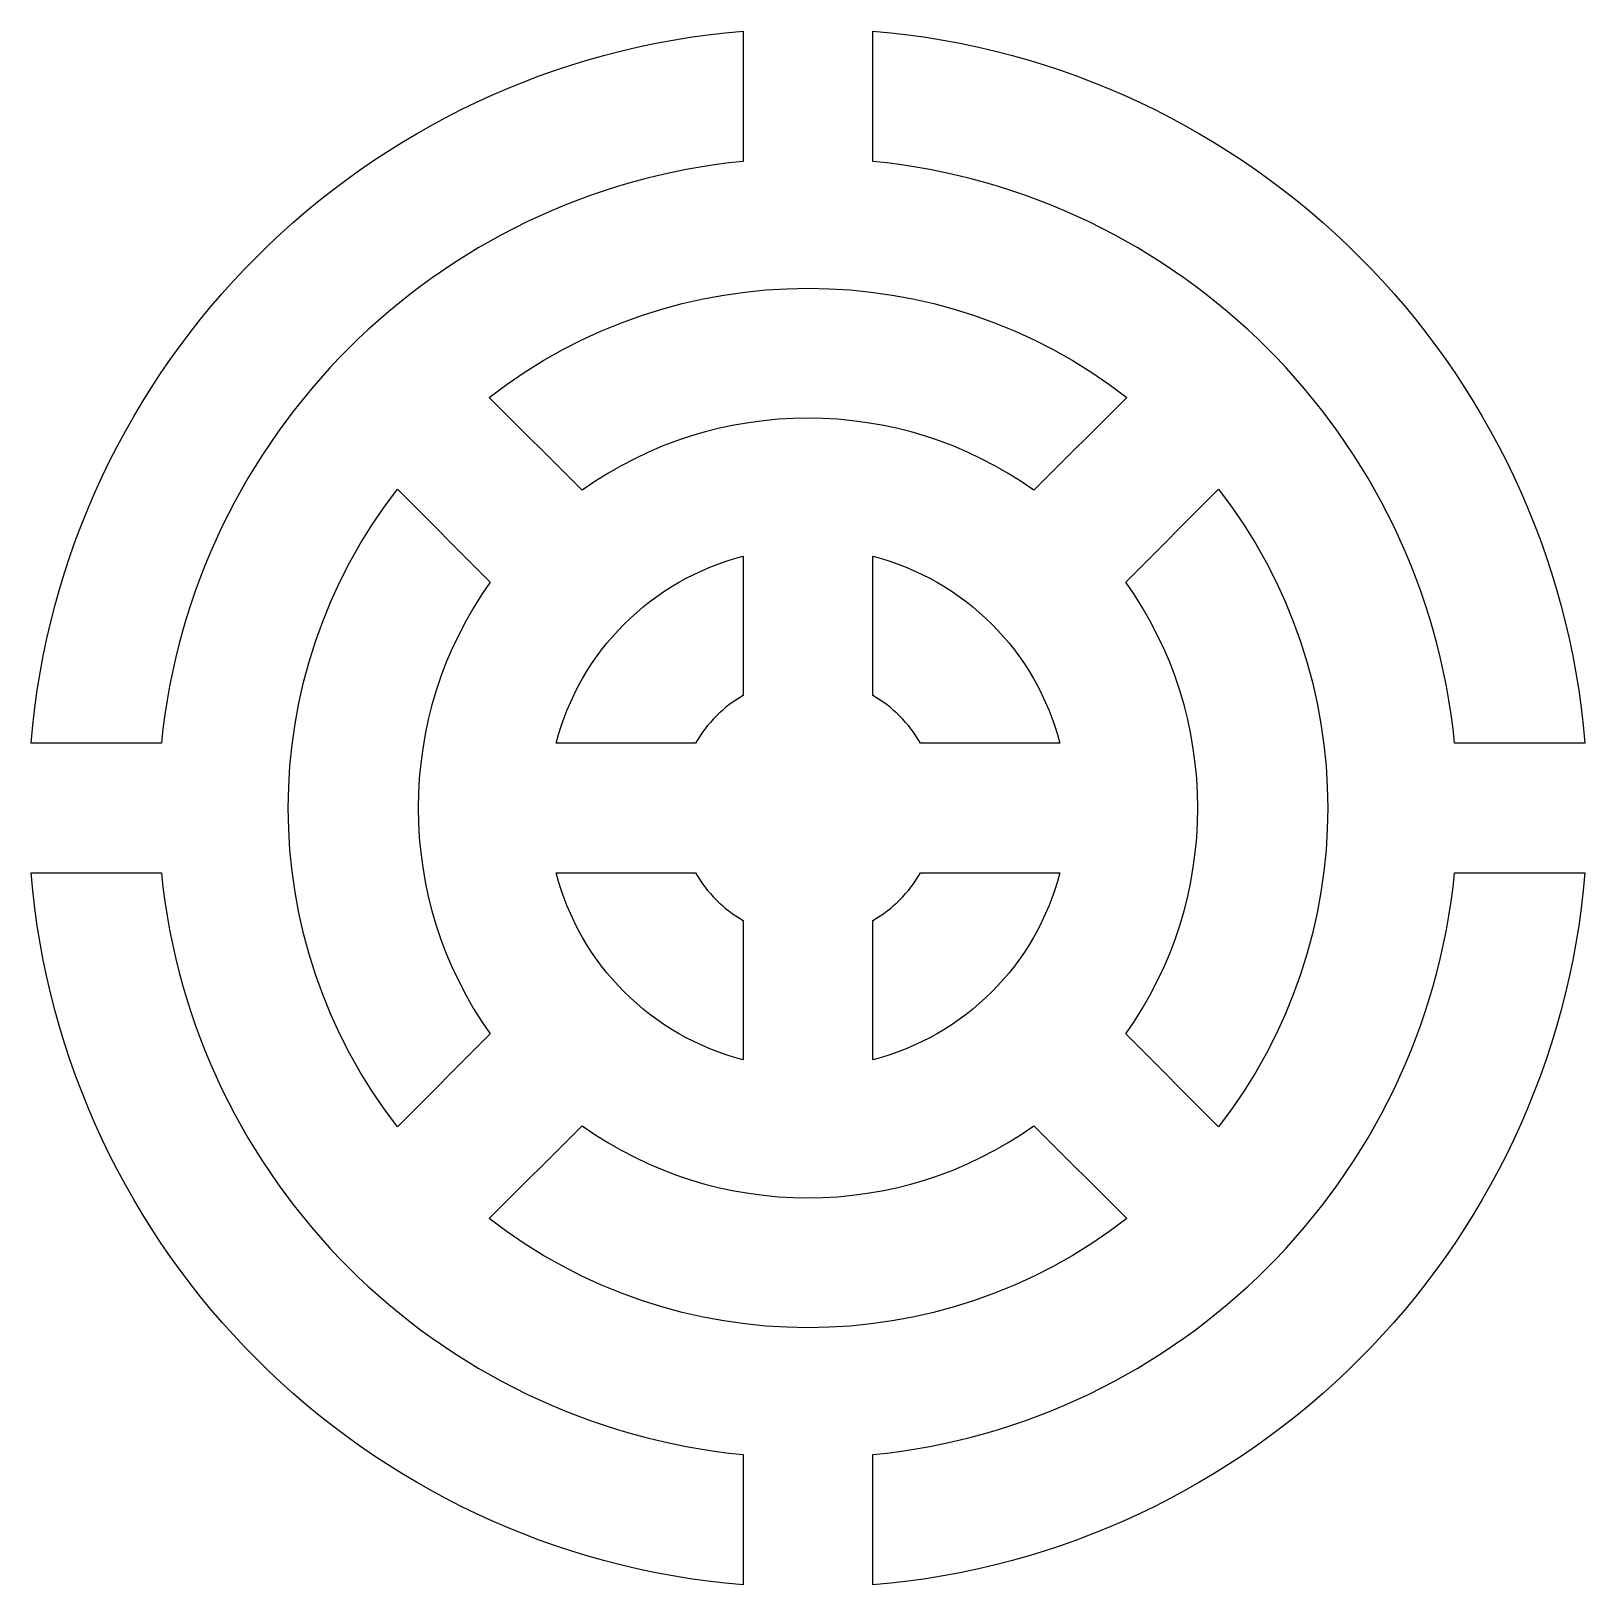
# Model space of a CAD drawing. Extents: x -29.9 to 29.9, y -29.9 to 29.9.
import ezdxf

# ---------------------------------------------------------------- set-up
doc = ezdxf.new("R2010")
doc.units = 0
doc.layers.add('LAYER_1', color=7, linetype='CONTINUOUS')

msp = doc.modelspace()

# ---------------------------------------------------------------- linework, layer by layer
at = {"layer": 'LAYER_1', "color": 7}
for points in [[(-2.5, 24.875), (-2.5, 24.875), (-2.5, 29.888), (-2.5, 29.888), (-17.073, 28.685), (-28.685, 17.073), (-29.888, 2.5), (-29.888, 2.5), (-24.875, 2.5), (-24.875, 2.5), (-23.702, 14.311), (-14.311, 23.703), (-2.5, 24.875)], [(24.875, 2.5), (24.875, 2.5), (29.888, 2.5), (29.888, 2.5), (28.685, 17.073), (17.072, 28.685), (2.5, 29.888), (2.5, 29.888), (2.5, 24.875), (2.5, 24.875), (14.311, 23.703), (23.702, 14.311), (24.875, 2.5)], [(-12.261, 15.796), (-12.261, 15.796), (-8.689, 12.225), (-8.689, 12.225), (-3.503, 15.921), (3.503, 15.921), (8.69, 12.225), (8.69, 12.225), (12.261, 15.796), (12.261, 15.796), (5.066, 21.394), (-5.066, 21.394), (-12.261, 15.796)], [(-15.796, -12.26), (-15.796, -12.26), (-12.225, -8.689), (-12.225, -8.689), (-15.921, -3.502), (-15.92, 3.503), (-12.225, 8.69), (-12.225, 8.69), (-15.796, 12.261), (-15.796, 12.261), (-21.394, 5.067), (-21.394, -5.066), (-15.796, -12.26)], [(15.796, 12.261), (15.796, 12.261), (12.225, 8.69), (12.225, 8.69), (15.92, 3.503), (15.92, -3.502), (12.225, -8.689), (12.225, -8.689), (15.796, -12.26), (15.796, -12.26), (21.394, -5.066), (21.394, 5.067), (15.796, 12.261)], [(-9.685, 2.5), (-9.685, 2.5), (-4.326, 2.5), (-4.326, 2.5), (-3.887, 3.258), (-3.257, 3.888), (-2.5, 4.326), (-2.5, 4.326), (-2.5, 9.685), (-2.5, 9.685), (-6.014, 8.781), (-8.781, 6.015), (-9.685, 2.5)], [(2.5, 9.685), (2.5, 9.685), (2.5, 4.326), (2.5, 4.326), (3.257, 3.888), (3.887, 3.258), (4.326, 2.5), (4.326, 2.5), (9.685, 2.5), (9.685, 2.5), (8.781, 6.015), (6.014, 8.781), (2.5, 9.685)], [(-24.875, -2.499), (-24.875, -2.499), (-29.888, -2.499), (-29.888, -2.499), (-28.685, -17.072), (-17.073, -28.685), (-2.5, -29.888), (-2.5, -29.888), (-2.5, -24.875), (-2.5, -24.875), (-14.311, -23.702), (-23.703, -14.31), (-24.875, -2.499)], [(-2.5, -9.685), (-2.5, -9.685), (-2.5, -4.325), (-2.5, -4.325), (-3.257, -3.887), (-3.887, -3.256), (-4.326, -2.499), (-4.326, -2.499), (-9.685, -2.499), (-9.685, -2.499), (-8.781, -6.014), (-6.014, -8.78), (-2.5, -9.685)], [(2.5, -24.875), (2.5, -24.875), (2.5, -29.888), (2.5, -29.888), (17.072, -28.685), (28.685, -17.072), (29.888, -2.499), (29.888, -2.499), (24.875, -2.499), (24.875, -2.499), (23.703, -14.31), (14.311, -23.702), (2.5, -24.875)], [(9.685, -2.499), (9.685, -2.499), (4.326, -2.499), (4.326, -2.499), (3.887, -3.256), (3.257, -3.887), (2.5, -4.325), (2.5, -4.325), (2.5, -9.685), (2.5, -9.685), (6.014, -8.78), (8.781, -6.014), (9.685, -2.499)], [(12.26, -15.796), (12.26, -15.796), (8.689, -12.225), (8.689, -12.225), (3.503, -15.92), (-3.503, -15.92), (-8.69, -12.224), (-8.69, -12.224), (-12.261, -15.795), (-12.261, -15.795), (-5.067, -21.394), (5.066, -21.394), (12.26, -15.796)]]:
    msp.add_open_spline(points, degree=3, knots=[0, 0, 0, 0, 1, 1, 1, 2, 2, 2, 3, 3, 3, 4, 4, 4, 4], dxfattribs=at)

doc.saveas('drawing.dxf')
